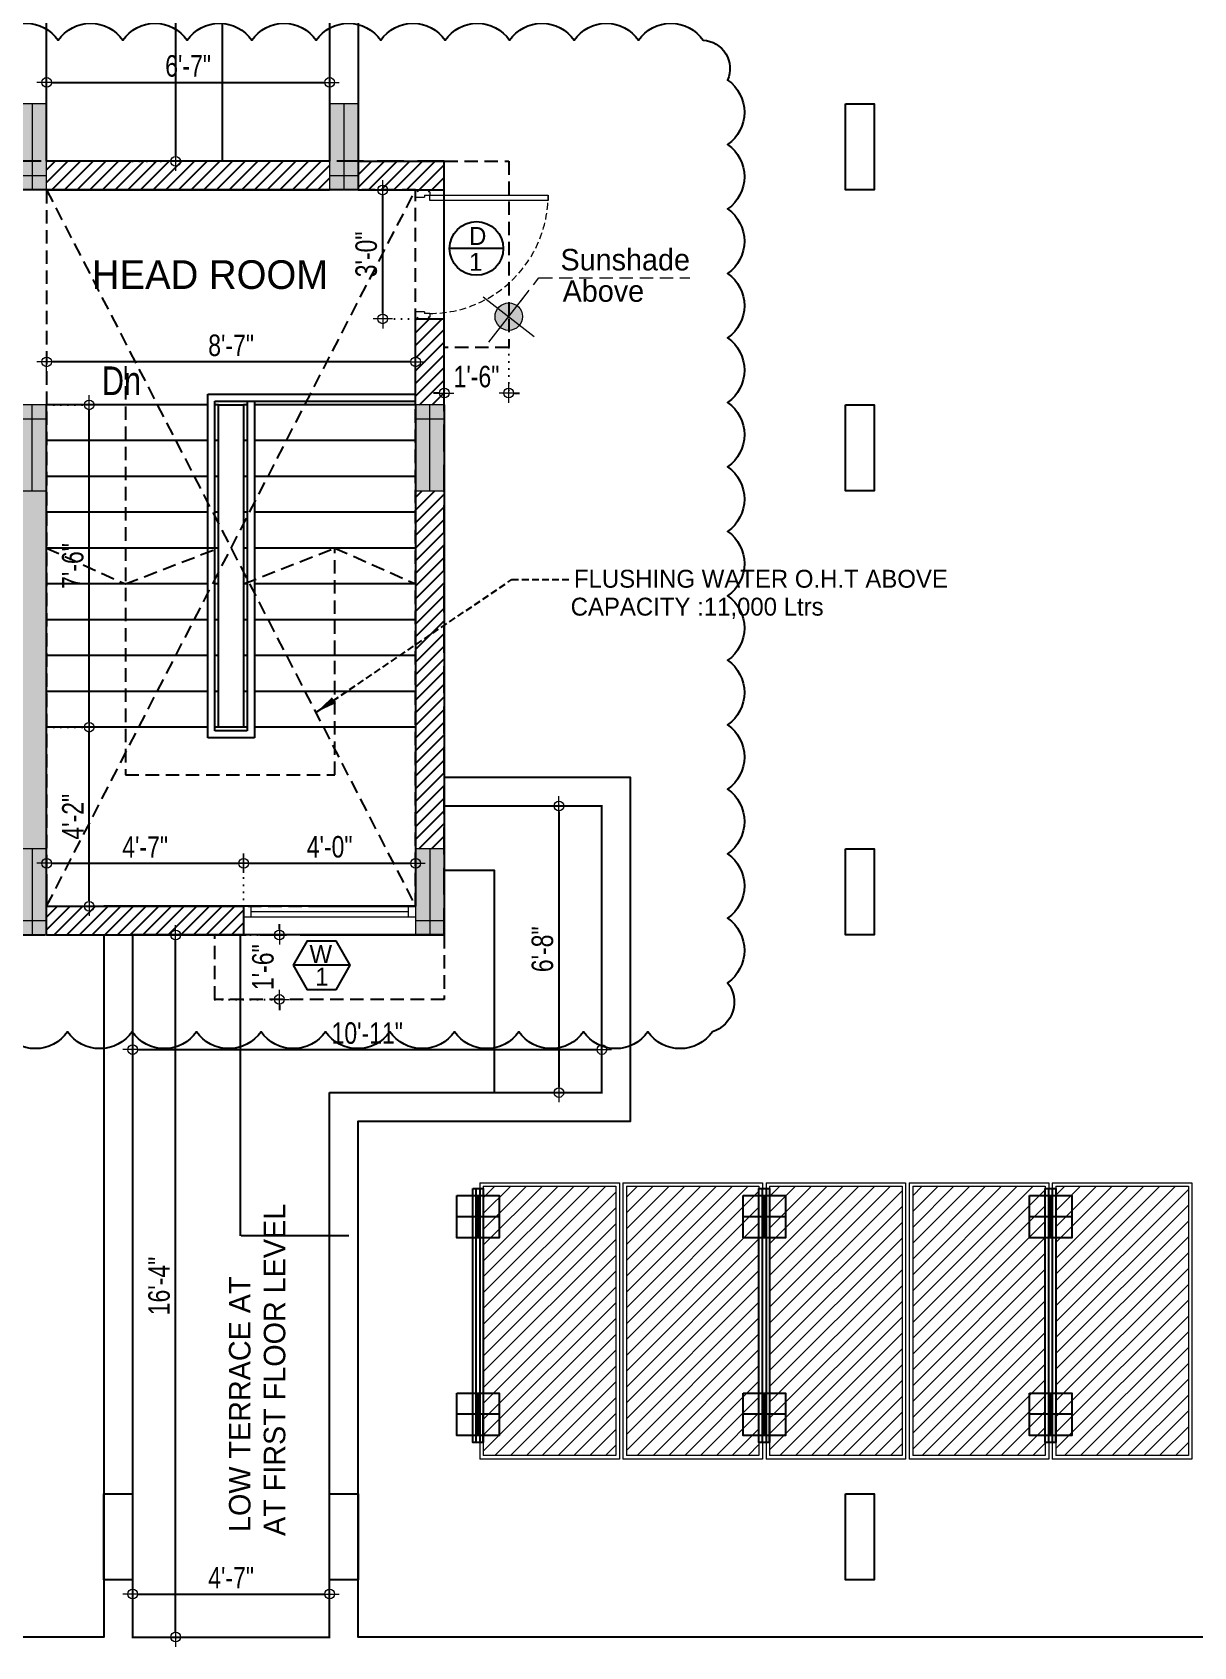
# Model space of a CAD drawing. Header units: inches. Extents: x 13 to 21264, y -72369 to -55.
# Drawn here: x 5718.6 to 6042.8, y -72096.3 to -71645.6 of the extents above; entities that cross this region are included whole.
import ezdxf

# ---------------------------------------------------------------- set-up
doc = ezdxf.new("R2010")
doc.units = ezdxf.units.IN
doc.header["$LTSCALE"] = 15
doc.header["$MEASUREMENT"] = 0
doc.header["$PDMODE"] = 34
for name, pattern in [('DASHED2', [0.375, 0.25, -0.125]), ('DOT2', [0.125, 0, -0.125]), ('HIDDEN', [0.375, 0.25, -0.125]), ('HIDDEN2', [0.1875, 0.125, -0.0625])]:
    doc.linetypes.add(name, pattern=pattern)
doc.layers.get('0').update_dxf_attribs({"linetype": 'CONTINUOUS', "lineweight": 13})
doc.layers.get('DEFPOINTS').update_dxf_attribs({"linetype": 'CONTINUOUS', "lineweight": 13})
for name, color, linetype, lineweight in [('AR-COL-TYP', 2, 'CONTINUOUS', 13), ('DOOR', 17, 'CONTINUOUS', 13), ('INNER DIM', 30, 'CONTINUOUS', 13), ('WIN', 152, 'CONTINUOUS', 13)]:
    doc.layers.add(name, color=color, linetype=linetype, lineweight=lineweight)
doc.layers.add('BOXTEXT', color=232, linetype='CONTINUOUS', true_color=0xbd005e)
doc.styles.add('My Style', font='', dxfattribs={"width": 0.8})
doc.styles.add('RD', font='', dxfattribs={"width": 0.8})
doc.styles.add('rob', font='')
doc.styles.add('RS', font='', dxfattribs={"width": 0.8})
doc.styles.get('My Style').set_extended_font_data('Century Gothic')
doc.styles.get('RD').set_extended_font_data('Century Gothic')
doc.styles.get('rob').set_extended_font_data('Century Gothic')
doc.styles.get('RS').set_extended_font_data('Century Gothic')
doc.dimstyles.new('SECTION DIM', dxfattribs={"dimscale": 0.6, "dimtxt": 9, "dimasz": 2, "dimexe": 0, "dimexo": 0, "dimgap": 1, "dimtad": 1, "dimzin": 3, "dimdsep": 46, "dimlunit": 4, "dimtxsty": 'RS', "dimblk1": 'CUT', "dimblk2": 'CUT', "dimsah": 1, "dimcen": 0, "dimclrd": 251, "dimclre": 21, "dimclrt": 4, "dimadec": 0, "dimazin": 0, "dimtfac": 1, "dimtix": 1, "dimtofl": 0, "dimtmove": 2, "dimatfit": 3, "dimfxl": 0, "dimtolj": 1, "dimtzin": 3, "dimarcsym": 0})
doc.dimstyles.new('Working Dim', dxfattribs={"dimtxt": 8, "dimasz": 1, "dimexe": 0.18, "dimexo": 0.0625, "dimgap": 2, "dimtad": 1, "dimdec": 1, "dimzin": 3, "dimdsep": 46, "dimlunit": 4, "dimtxsty": 'My Style', "dimblk": 'CUT', "dimcen": 0.09, "dimclrd": 250, "dimclre": 21, "dimclrt": 30, "dimadec": 0, "dimazin": 3, "dimtfac": 0.75, "dimtdec": 1, "dimtix": 1, "dimtofl": 0, "dimtmove": 0, "dimatfit": 3, "dimfxl": 1, "dimtolj": 1, "dimtzin": 0, "dimarcsym": 0})
doc.dimstyles.new('WORKING DIM-altura', dxfattribs={"dimscale": 0, "dimtxt": 6, "dimasz": 1.5, "dimexe": 0, "dimexo": 0, "dimgap": 2, "dimtad": 1, "dimzin": 3, "dimdsep": 46, "dimlunit": 4, "dimtxsty": 'RS', "dimblk1": 'CUT-15', "dimblk2": 'CUT-15', "dimsah": 1, "dimcen": 0, "dimclrd": 49, "dimclre": 109, "dimclrt": 41, "dimadec": 0, "dimazin": 0, "dimtfac": 0.75, "dimtix": 1, "dimtofl": 0, "dimtmove": 2, "dimatfit": 2, "dimldrblk": 'CUT-15', "dimfxl": 1, "dimtolj": 1, "dimtzin": 3, "dimlwd": -1, "dimlwe": -1, "dimarcsym": 0})
pattern_1 = [(45, (12408.4696, -1712.1522), (-1.76776695, 1.76776695), [])]

# ---------------------------------------------------------------- blocks, each defined once
blk = doc.blocks.new('*U21')
at = {"layer": 'WIN', "ltscale": 2}
for p, q in [((0, 0), (48, 0)), ((2, -5), (0, -5)), ((0, -5), (0, -8)), ((0, -8), (2, -8)), ((46, -5), (2, -5)), ((2, -8), (2, -5)), ((46, -6.5), (2, -6.5)), ((46, -8), (2, -8)), ((48, -5), (46, -5)), ((46, -5), (46, -8)), ((46, -8), (48, -8)), ((48, -8), (48, -5))]:
    blk.add_line(p, q, dxfattribs=at)
blk = doc.blocks.new('ty col')
at = {"layer": 'AR-COL-TYP'}
h = blk.add_hatch(color=250, dxfattribs=at)
h.dxf.hatch_style = 1
h.paths.add_polyline_path([(-4.02, -20), (3.98, -20), (3.98, 4), (-4.02, 4)])
at = {"layer": 'AR-COL-TYP', "color": 5}
for p, q in [((-0.02, 4, 0), (-0.02, -20, 0)), ((-4.02, -16, 0), (3.98, -16, 0))]:
    blk.add_line(p, q, dxfattribs=at)
at = {"layer": 'AR-COL-TYP', "elevation": 0}
blk.add_lwpolyline([(-4.02, -20), (3.98, -20), (3.98, 4), (-4.02, 4)], close=True, dxfattribs=at)
blk = doc.blocks.new('36-dp')
at = {"layer": 'DOOR', "color": 247}
for p, q in [((-36, 0.125), (-34, 0.125)), ((-36, 0), (-36, 0.125)), ((-36, 0), (-35.5, -0.5)), ((-34, -2.375), (-34, 0.125)), ((-2, 0.125), (-2, -2.375)), ((-2, 0.125), (0, 0.125)), ((0, 0), (-0.5, -0.5)), ((0, 0.125), (0, 0)), ((-36, -3.875), (-36, -0.5)), ((-36, -0.5), (-35.5, -0.5)), ((-36, -3.875), (-35.5, -3.375)), ((-35.5, -3.875), (-35.5, -3.375)), ((-34.5, -3.875), (-35.5, -3.875)), ((-34.5, -3.875), (-34.5, -2.375)), ((-34, -2.375), (-34.5, -2.375)), ((-1.5, -2.375), (-2, -2.375)), ((-1.5, -2.375), (-1.5, -3.875)), ((-0.5, -3.875), (-1.5, -3.875)), ((0, -0.5), (-0.5, -0.5)), ((0, -3.875), (-0.5, -3.375)), ((-0.5, -3.875), (-0.5, -3.375)), ((0, -0.5), (0, -3.875))]:
    blk.add_line(p, q, dxfattribs=at)
blk.add_lwpolyline([(-1.5, -3.875), (-1.5, -36.875), (-3, -36.875), (-3, -3.875)], close=True, dxfattribs=at)
at = {"layer": 'DOOR', "color": 247, "linetype": 'HIDDEN2'}
blk.add_arc((-1.5, -3.875), 33, 180, 270, dxfattribs=at)
blk = doc.blocks.new('CUT')
at = {"layer": 'INNER DIM', "color": 9}
blk.add_line((0, 1.8), (0, -1.8), dxfattribs=at)
at = {"layer": 'INNER DIM', "color": 8}
blk.add_line((-1.8, 0), (1.8, 0), dxfattribs=at)
at = {"layer": 'INNER DIM', "color": 9}
blk.add_circle((0, 0), 0.9, dxfattribs=at)
blk = doc.blocks.new('*D1200')
at = {"color": 21, "linetype": 'DOT2', "lineweight": -2, "transparency": 16777216}
for p, q in [((5722.62, -71839.63), (5734.5, -71839.63)), ((5722.62, -71889.63), (5734.5, -71889.63))]:
    blk.add_line(p, q, dxfattribs=at)
at = {"color": 0, "lineweight": -2, "transparency": 16777216}
blk.add_line((5734.5, -71888.13), (5734.5, -71841.13), dxfattribs=at)
at = {"layer": 'DEFPOINTS', "color": 0, "transparency": 16777216}
for p in [(5722.62, -71839.63, 0.01), (5734.5, -71839.63), (5722.62, -71889.63, 0)]:
    blk.add_point(p, dxfattribs=at)
at = {"color": 0, "lineweight": -2, "transparency": 16777216, "xscale": 1.5, "yscale": 1.5, "zscale": 1.5}
for p, rotation in [((5734.5, -71839.63), 90), ((5734.5, -71889.63), 270)]:
    blk.add_blockref('CUT', p, dxfattribs=dict(at, rotation=rotation))
at = {"color": 0, "lineweight": -2, "transparency": 16777216, "insert": (5729.93, -71864.63), "char_height": 6, "attachment_point": 5, "rotation": 90, "style": 'RS'}
blk.add_mtext('\\A1;4\'-2"', dxfattribs=at)
blk = doc.blocks.new('*D1201')
at = {"color": 21, "linetype": 'DOT2', "lineweight": -2, "transparency": 16777216}
for p, q in [((5722.62, -71749.64), (5734.5, -71749.64)), ((5722.62, -71839.63), (5734.5, -71839.63))]:
    blk.add_line(p, q, dxfattribs=at)
at = {"color": 0, "lineweight": -2, "transparency": 16777216}
blk.add_line((5734.5, -71838.13), (5734.5, -71751.14), dxfattribs=at)
at = {"layer": 'DEFPOINTS', "color": 0, "transparency": 16777216}
for p in [(5722.62, -71749.64, 0.01), (5734.5, -71749.64), (5722.62, -71839.63, 0.01)]:
    blk.add_point(p, dxfattribs=at)
at = {"color": 0, "lineweight": -2, "transparency": 16777216, "xscale": 1.5, "yscale": 1.5, "zscale": 1.5}
for p, rotation in [((5734.5, -71749.64), 90), ((5734.5, -71839.63), 270)]:
    blk.add_blockref('CUT', p, dxfattribs=dict(at, rotation=rotation))
at = {"color": 0, "lineweight": -2, "transparency": 16777216, "insert": (5729.93, -71794.63), "char_height": 6, "attachment_point": 5, "rotation": 90, "style": 'RS'}
blk.add_mtext('\\A1;7\'-6"', dxfattribs=at)
blk = doc.blocks.new('*D1202')
at = {"color": 21, "linetype": 'DOT2', "lineweight": -2, "transparency": 16777216}
for p, q in [((5722.62, -71889.63), (5722.62, -71877.63)), ((5777.62, -71889.63), (5777.62, -71877.63))]:
    blk.add_line(p, q, dxfattribs=at)
at = {"color": 0, "lineweight": -2, "transparency": 16777216}
blk.add_line((5724.12, -71877.63), (5776.12, -71877.63), dxfattribs=at)
at = {"layer": 'DEFPOINTS', "color": 0, "transparency": 16777216}
for p in [(5777.62, -71877.63), (5722.62, -71889.63, 0), (5777.62, -71889.63, 0)]:
    blk.add_point(p, dxfattribs=at)
at = {"color": 0, "lineweight": -2, "transparency": 16777216, "xscale": 1.5, "yscale": 1.5, "zscale": 1.5, "rotation": 180}
blk.add_blockref('CUT', (5722.62, -71877.63), dxfattribs=at)
at = {"color": 0, "lineweight": -2, "transparency": 16777216, "xscale": 1.5, "yscale": 1.5, "zscale": 1.5}
blk.add_blockref('CUT', (5777.62, -71877.63), dxfattribs=at)
at = {"color": 0, "lineweight": -2, "transparency": 16777216, "insert": (5750.12, -71873.06), "char_height": 6, "attachment_point": 5, "style": 'RS'}
blk.add_mtext('\\A1;4\'-7"', dxfattribs=at)
blk = doc.blocks.new('*D1203')
at = {"color": 21, "linetype": 'DOT2', "lineweight": -2, "transparency": 16777216}
for p, q in [((5777.62, -71889.63), (5777.62, -71877.63)), ((5825.62, -71889.63), (5825.62, -71877.63))]:
    blk.add_line(p, q, dxfattribs=at)
at = {"color": 0, "lineweight": -2, "transparency": 16777216}
blk.add_line((5779.12, -71877.63), (5824.12, -71877.63), dxfattribs=at)
at = {"layer": 'DEFPOINTS', "color": 0, "transparency": 16777216}
for p in [(5825.62, -71877.63), (5777.62, -71889.63, 0), (5825.62, -71889.63, 0.01)]:
    blk.add_point(p, dxfattribs=at)
at = {"color": 0, "lineweight": -2, "transparency": 16777216, "xscale": 1.5, "yscale": 1.5, "zscale": 1.5, "rotation": 180}
blk.add_blockref('CUT', (5777.62, -71877.63), dxfattribs=at)
at = {"color": 0, "lineweight": -2, "transparency": 16777216, "xscale": 1.5, "yscale": 1.5, "zscale": 1.5}
blk.add_blockref('CUT', (5825.62, -71877.63), dxfattribs=at)
at = {"color": 0, "lineweight": -2, "transparency": 16777216, "insert": (5801.62, -71873.06), "char_height": 6, "attachment_point": 5, "style": 'RS'}
blk.add_mtext('\\A1;4\'-0"', dxfattribs=at)
blk = doc.blocks.new('*D1204')
at = {"color": 21, "linetype": 'DOT2', "lineweight": -2, "transparency": 16777216}
for p, q in [((5722.61, -71681.63), (5722.61, -71659.63)), ((5801.62, -71681.63), (5801.62, -71659.63))]:
    blk.add_line(p, q, dxfattribs=at)
at = {"color": 0, "lineweight": -2, "transparency": 16777216}
blk.add_line((5724.11, -71659.63), (5800.12, -71659.63), dxfattribs=at)
at = {"layer": 'DEFPOINTS', "color": 0, "transparency": 16777216}
for p in [(5801.62, -71659.63), (5722.61, -71681.63, 0.01), (5801.62, -71681.63, 0.01)]:
    blk.add_point(p, dxfattribs=at)
at = {"color": 0, "lineweight": -2, "transparency": 16777216, "xscale": 1.5, "yscale": 1.5, "zscale": 1.5, "rotation": 180}
blk.add_blockref('CUT', (5722.61, -71659.63), dxfattribs=at)
at = {"color": 0, "lineweight": -2, "transparency": 16777216, "xscale": 1.5, "yscale": 1.5, "zscale": 1.5}
blk.add_blockref('CUT', (5801.62, -71659.63), dxfattribs=at)
at = {"color": 0, "lineweight": -2, "transparency": 16777216, "insert": (5762.11, -71655.06), "char_height": 6, "attachment_point": 5, "style": 'RS'}
blk.add_mtext('\\A1;6\'-7"', dxfattribs=at)
blk = doc.blocks.new('*D1205')
at = {"color": 21, "linetype": 'DOT2', "lineweight": -2, "transparency": 16777216}
for p, q in [((5746.61, -71345.64), (5758.61, -71345.64)), ((5746.61, -71681.64), (5758.61, -71681.64))]:
    blk.add_line(p, q, dxfattribs=at)
at = {"color": 0, "lineweight": -2, "transparency": 16777216}
blk.add_line((5758.61, -71347.14), (5758.61, -71680.14), dxfattribs=at)
at = {"layer": 'DEFPOINTS', "color": 0, "transparency": 16777216}
for p in [(5746.61, -71345.64, 0.01), (5746.61, -71681.64, 0.01), (5758.61, -71681.64)]:
    blk.add_point(p, dxfattribs=at)
at = {"color": 0, "lineweight": -2, "transparency": 16777216, "xscale": 1.5, "yscale": 1.5, "zscale": 1.5}
for p, rotation in [((5758.61, -71345.64), 90), ((5758.61, -71681.64), 270)]:
    blk.add_blockref('CUT', p, dxfattribs=dict(at, rotation=rotation))
at = {"color": 0, "lineweight": -2, "transparency": 16777216, "insert": (5754.04, -71513.64), "char_height": 6, "attachment_point": 5, "rotation": 90, "style": 'RS'}
blk.add_mtext('\\A1;28\'-0"', dxfattribs=at)
blk = doc.blocks.new('*D1206')
at = {"color": 0, "lineweight": -2, "transparency": 16777216}
blk.add_line((5824.12, -71737.64), (5724.12, -71737.64), dxfattribs=at)
at = {"layer": 'DEFPOINTS', "color": 0, "transparency": 16777216}
for p in [(5722.62, -71737.64), (5722.62, -71737.64), (5825.62, -71737.64, 0.01)]:
    blk.add_point(p, dxfattribs=at)
at = {"color": 0, "lineweight": -2, "transparency": 16777216, "xscale": 1.5, "yscale": 1.5, "zscale": 1.5, "rotation": 180}
blk.add_blockref('CUT', (5722.62, -71737.64), dxfattribs=at)
at = {"color": 0, "lineweight": -2, "transparency": 16777216, "xscale": 1.5, "yscale": 1.5, "zscale": 1.5}
blk.add_blockref('CUT', (5825.62, -71737.64), dxfattribs=at)
at = {"color": 0, "lineweight": -2, "transparency": 16777216, "insert": (5774.12, -71733.06), "char_height": 6, "attachment_point": 5, "style": 'RS'}
blk.add_mtext('\\A1;8\'-7"', dxfattribs=at)
blk = doc.blocks.new('CUT-15')
h = blk.add_hatch(color=256)
h.dxf.hatch_style = 1
edge = h.paths.add_edge_path()
edge.add_arc((0, 0), 0.638, -180, 180)
for p, q in [((0, -1.509), (0, 1.509)), ((1.509, 0), (-1.509, 0))]:
    blk.add_line(p, q)
blk.add_circle((0, 0), 0.638)
blk = doc.blocks.new('*D1266')
at = {"color": 21, "linetype": 'DOT2', "lineweight": -2, "transparency": 16777216}
for p, q in [((5825.62, -71689.64), (5816.43, -71689.64)), ((5825.62, -71725.64), (5816.43, -71725.64))]:
    blk.add_line(p, q, dxfattribs=at)
at = {"color": 0, "lineweight": -2, "transparency": 16777216}
blk.add_line((5816.43, -71724.14), (5816.43, -71691.14), dxfattribs=at)
at = {"layer": 'DEFPOINTS', "color": 0, "transparency": 16777216}
for p in [(5816.43, -71689.64), (5825.62, -71689.64, 0.01), (5825.62, -71725.64, 0.01)]:
    blk.add_point(p, dxfattribs=at)
at = {"color": 0, "lineweight": -2, "transparency": 16777216, "xscale": 1.5, "yscale": 1.5, "zscale": 1.5}
for p, rotation in [((5816.43, -71689.64), 90), ((5816.43, -71725.64), 270)]:
    blk.add_blockref('CUT', p, dxfattribs=dict(at, rotation=rotation))
at = {"color": 0, "lineweight": -2, "transparency": 16777216, "insert": (5811.86, -71707.64), "char_height": 6, "attachment_point": 5, "rotation": 90, "style": 'RS'}
blk.add_mtext('\\A1;3\'-0"', dxfattribs=at)
blk = doc.blocks.new('*D1267')
at = {"color": 0, "lineweight": -2, "transparency": 16777216}
for p, q in [((5787.59, -71896.13), (5787.59, -71894.63)), ((5787.59, -71917.13), (5787.59, -71918.63))]:
    blk.add_line(p, q, dxfattribs=at)
at = {"color": 21, "linetype": 'DOT2', "lineweight": -2, "transparency": 16777216}
for p, q in [((5769.62, -71897.63), (5787.59, -71897.63)), ((5769.62, -71915.63), (5787.59, -71915.63))]:
    blk.add_line(p, q, dxfattribs=at)
at = {"layer": 'DEFPOINTS', "color": 0, "transparency": 16777216}
for p in [(5769.62, -71897.63), (5787.59, -71897.63), (5769.62, -71915.63)]:
    blk.add_point(p, dxfattribs=at)
at = {"color": 0, "lineweight": -2, "transparency": 16777216, "xscale": 1.5, "yscale": 1.5, "zscale": 1.5}
for p, rotation in [((5787.59, -71897.63), 270), ((5787.59, -71915.63), 90)]:
    blk.add_blockref('CUT', p, dxfattribs=dict(at, rotation=rotation))
at = {"color": 0, "lineweight": -2, "transparency": 16777216, "insert": (5783.02, -71906.63), "char_height": 6, "attachment_point": 5, "rotation": 90, "style": 'RS'}
blk.add_mtext('\\A1;1\'-6"', dxfattribs=at)
blk = doc.blocks.new('*D1268')
at = {"color": 21, "linetype": 'DOT2', "lineweight": -2, "transparency": 16777216}
for p, q in [((5746.62, -71941.63), (5746.62, -71929.63)), ((5877.62, -71941.63), (5877.62, -71929.63))]:
    blk.add_line(p, q, dxfattribs=at)
at = {"color": 0, "lineweight": -2, "transparency": 16777216}
blk.add_line((5748.12, -71929.63), (5876.12, -71929.63), dxfattribs=at)
at = {"layer": 'DEFPOINTS', "color": 0, "transparency": 16777216}
for p in [(5877.62, -71929.63), (5746.62, -71941.63, 0.01), (5877.62, -71941.63, 0.01)]:
    blk.add_point(p, dxfattribs=at)
at = {"color": 0, "lineweight": -2, "transparency": 16777216, "xscale": 1.5, "yscale": 1.5, "zscale": 1.5, "rotation": 180}
blk.add_blockref('CUT', (5746.62, -71929.63), dxfattribs=at)
at = {"color": 0, "lineweight": -2, "transparency": 16777216, "xscale": 1.5, "yscale": 1.5, "zscale": 1.5}
blk.add_blockref('CUT', (5877.62, -71929.63), dxfattribs=at)
at = {"color": 0, "lineweight": -2, "transparency": 16777216, "insert": (5812.12, -71925.06), "char_height": 6, "attachment_point": 5, "style": 'RS'}
blk.add_mtext('\\A1;10\'-11"', dxfattribs=at)
blk = doc.blocks.new('*D1269')
at = {"color": 21, "linetype": 'DOT2', "lineweight": -2, "transparency": 16777216}
for p, q in [((5877.62, -71861.63), (5865.62, -71861.63)), ((5877.62, -71941.63), (5865.62, -71941.63))]:
    blk.add_line(p, q, dxfattribs=at)
at = {"color": 0, "lineweight": -2, "transparency": 16777216}
blk.add_line((5865.62, -71863.13), (5865.62, -71940.13), dxfattribs=at)
at = {"layer": 'DEFPOINTS', "color": 0, "transparency": 16777216}
for p in [(5877.62, -71861.63, 0.01), (5865.62, -71941.63), (5877.62, -71941.63, 0.01)]:
    blk.add_point(p, dxfattribs=at)
at = {"color": 0, "lineweight": -2, "transparency": 16777216, "xscale": 1.5, "yscale": 1.5, "zscale": 1.5}
for p, rotation in [((5865.62, -71861.63), 90), ((5865.62, -71941.63), 270)]:
    blk.add_blockref('CUT', p, dxfattribs=dict(at, rotation=rotation))
at = {"color": 0, "lineweight": -2, "transparency": 16777216, "insert": (5861.04, -71901.63), "char_height": 6, "attachment_point": 5, "rotation": 90, "style": 'RS'}
blk.add_mtext('\\A1;6\'-8"', dxfattribs=at)
blk = doc.blocks.new('*D1352')
at = {"color": 21, "linetype": 'DOT2', "lineweight": -2, "transparency": 16777216}
for p, q in [((5746.62, -71897.63), (5758.62, -71897.63)), ((5746.62, -72093.64), (5758.62, -72093.64))]:
    blk.add_line(p, q, dxfattribs=at)
at = {"color": 0, "lineweight": -2, "transparency": 16777216}
blk.add_line((5758.62, -72092.14), (5758.62, -71899.13), dxfattribs=at)
at = {"layer": 'DEFPOINTS', "color": 0, "transparency": 16777216}
for p in [(5746.62, -71897.63, 0.01), (5758.62, -71897.63), (5746.62, -72093.64, 0.01)]:
    blk.add_point(p, dxfattribs=at)
at = {"color": 0, "lineweight": -2, "transparency": 16777216, "xscale": 1.5, "yscale": 1.5, "zscale": 1.5}
for p, rotation in [((5758.62, -71897.63), 90), ((5758.62, -72093.64), 270)]:
    blk.add_blockref('CUT', p, dxfattribs=dict(at, rotation=rotation))
at = {"color": 0, "lineweight": -2, "transparency": 16777216, "insert": (5754.04, -71995.63), "char_height": 6, "attachment_point": 5, "rotation": 90, "style": 'RS'}
blk.add_mtext('\\A1;16\'-4"', dxfattribs=at)
blk = doc.blocks.new('*D1353')
at = {"color": 21, "linetype": 'DOT2', "lineweight": -2, "transparency": 16777216}
for p, q in [((5746.62, -72093.64), (5746.62, -72081.64)), ((5801.62, -72093.64), (5801.62, -72081.64))]:
    blk.add_line(p, q, dxfattribs=at)
at = {"color": 0, "lineweight": -2, "transparency": 16777216}
blk.add_line((5748.12, -72081.64), (5800.12, -72081.64), dxfattribs=at)
at = {"layer": 'DEFPOINTS', "color": 0, "transparency": 16777216}
for p in [(5801.62, -72081.64), (5746.62, -72093.64, 0.01), (5801.62, -72093.64, 0.01)]:
    blk.add_point(p, dxfattribs=at)
at = {"color": 0, "lineweight": -2, "transparency": 16777216, "xscale": 1.5, "yscale": 1.5, "zscale": 1.5, "rotation": 180}
blk.add_blockref('CUT', (5746.62, -72081.64), dxfattribs=at)
at = {"color": 0, "lineweight": -2, "transparency": 16777216, "xscale": 1.5, "yscale": 1.5, "zscale": 1.5}
blk.add_blockref('CUT', (5801.62, -72081.64), dxfattribs=at)
at = {"color": 0, "lineweight": -2, "transparency": 16777216, "insert": (5774.12, -72077.07), "char_height": 6, "attachment_point": 5, "style": 'RS'}
blk.add_mtext('\\A1;4\'-7"', dxfattribs=at)
blk = doc.blocks.new('*D1354')
at = {"color": 21, "linetype": 'DOT2', "lineweight": -2, "transparency": 16777216}
for p, q in [((5833.62, -71733.64), (5833.62, -71746.35)), ((5851.62, -71733.64), (5851.62, -71746.35))]:
    blk.add_line(p, q, dxfattribs=at)
at = {"color": 0, "lineweight": -2, "transparency": 16777216}
for p, q in [((5832.12, -71746.35), (5830.62, -71746.35)), ((5853.12, -71746.35), (5854.62, -71746.35))]:
    blk.add_line(p, q, dxfattribs=at)
at = {"layer": 'DEFPOINTS', "color": 0, "transparency": 16777216}
for p in [(5833.62, -71733.64, 0.01), (5851.62, -71733.64, 0.01), (5851.62, -71746.35)]:
    blk.add_point(p, dxfattribs=at)
at = {"color": 0, "lineweight": -2, "transparency": 16777216, "xscale": 1.5, "yscale": 1.5, "zscale": 1.5}
blk.add_blockref('CUT', (5833.62, -71746.35), dxfattribs=at)
at = {"color": 0, "lineweight": -2, "transparency": 16777216, "xscale": 1.5, "yscale": 1.5, "zscale": 1.5, "rotation": 180}
blk.add_blockref('CUT', (5851.62, -71746.35), dxfattribs=at)
at = {"color": 0, "lineweight": -2, "transparency": 16777216, "insert": (5842.62, -71741.78), "char_height": 6, "attachment_point": 5, "style": 'RS'}
blk.add_mtext('\\A1;1\'-6"', dxfattribs=at)
blk = doc.blocks.new('D1...')
at = {"layer": 'BOXTEXT'}
blk.add_line((7.5, 0), (-7.5, 0), dxfattribs=at)
blk.add_circle((0, 0), 7.5, dxfattribs=at)
at = {"layer": 'BOXTEXT', "style": 'rob'}
for s, p in [('D', (-2.06, 0.98)), ('1', (-2.06, -6.24))]:
    blk.add_text(s, height=5, dxfattribs=at).set_placement(p)
blk = doc.blocks.new('A$C143F6AB8')
at = {"layer": 'BOXTEXT'}
blk.add_line((15.78, 7.22), (0, 7.22), dxfattribs=at)
blk.add_lwpolyline([(0, 7.22), (3.95, 14.05), (11.84, 14.05), (15.78, 7.22), (11.84, 0.38), (3.95, 0.38)], close=True, dxfattribs=at)
at = {"layer": 'BOXTEXT', "style": 'rob'}
for s, p in [('W', (4.49, 7.89)), ('1', (6.11, 1.56))]:
    blk.add_text(s, height=5, dxfattribs=at).set_placement(p)
blk = doc.blocks.new('Waaree-325 Wp')
at = {"linetype": 'ByBlock', "true_color": 0xf8d731}
h = blk.add_hatch(dxfattribs=at)
h.set_pattern_fill('ANSI31', color=40, scale=25)
h.set_pattern_definition([(45, (-1275.805, 28322.5938), (-2.2097087, 2.2097087), [])])
h.paths.add_polyline_path([(1, 1), (37.96875, 1), (37.96875, 76.171875), (1, 76.171875)])
at = {"color": 40, "linetype": 'ByBlock', "true_color": 0xf8d731}
for p, q in [((0, 77.171875), (0, 0)), ((0, 77.171875), (38.96875, 77.171875)), ((38.96875, 77.171875), (38.96875, 0)), ((1, 76.171875), (1, 1)), ((1, 76.171875), (37.96875, 76.171875)), ((37.96875, 76.171875), (37.96875, 1)), ((38.96875, 0), (0, 0)), ((37.96875, 1), (1, 1))]:
    blk.add_line(p, q, dxfattribs=at)

msp = doc.modelspace()

# ---------------------------------------------------------------- hatches: boundary and pattern name
at = {"lineweight": -2, "ltscale": 3}
h = msp.add_hatch(dxfattribs=at)
h.set_pattern_fill('ANSI31', color=0, scale=20)
h.set_pattern_definition(pattern_1)
h.paths.add_polyline_path([(5801.617, -71681.636), (5722.614, -71681.636), (5722.614, -71689.634), (5722.614, -71689.636), (5801.617, -71689.636)])
h.paths.add_polyline_path([(5833.616, -71681.636), (5809.619, -71681.636), (5809.619, -71689.636), (5833.616, -71689.636)])
h = msp.add_hatch(dxfattribs=at)
h.set_pattern_fill('ANSI31', color=0, scale=20)
h.set_pattern_definition(pattern_1)
h.paths.add_polyline_path([(5833.618, -71725.636), (5825.616, -71725.636), (5825.616, -71749.634), (5833.618, -71749.634)])
at = {"lineweight": -2, "ltscale": 0.5}
h = msp.add_hatch(dxfattribs=at)
h.set_pattern_fill('AR-CONC', color=0, scale=0.3)
h.set_pattern_definition([(50, (14754.0964, -23624.0582), (2.15178055, -0.188256405), [0.225, -2.475]), (355, (14754.0964, -23624.0582), (-0.416254, 2.2565764), [0.18, -1.98]), (100.4514445, (14754.2757, -23624.074), (1.73552654, 2.06831997), [0.19122058, -2.10342634]), (46.1842, (14754.0964, -23623.4582), (3.20172399, -0.49655784), [0.3375, -3.7125]), (96.6356355, (14754.3632, -23623.4996), (2.80398584, 2.9223558), [0.28683103, -3.15514128]), (351.184164, (14754.0964, -23623.4582), (2.80398584, 2.9223558), [0.27, -2.97]), (21, (14754.3964, -23623.6082), (1.790721156, -1.20785667), [0.225, -2.475]), (326, (14754.3964, -23623.6082), (0.729946, 2.17545014), [0.18, -1.98]), (71.4514447, (14754.5456, -23623.7089), (2.52066713, 0.96759346), [0.19122057, -2.10342634]), (37.5, (14754.0964, -23624.0582), (0.036479566, 0.998681561), [0, -1.956, 0, -2.01, 0, -1.9875]), (7.5, (14754.0964, -23624.0582), (0.789208612, 1.183235136), [0, -1.146, 0, -1.911, 0, -0.7575]), (327.5, (14753.4274, -23624.0582), (1.601467309, -0.067664615), [0, -0.75, 0, -2.34, 0, -3.105]), (317.5, (14753.1274, -23624.0582), (1.74955851, 0.300314947), [0, -0.975, 0, -1.554, 0, -2.205])])
h.paths.add_polyline_path([(5714.616, -71769.634), (5722.616, -71769.634), (5722.616, -71881.634), (5610.616, -71881.634), (5610.616, -71769.633), (5618.616, -71769.633), (5618.616, -71873.634), (5714.616, -71873.634)])
at = {"lineweight": -2, "ltscale": 3}
h = msp.add_hatch(dxfattribs=at)
h.set_pattern_fill('ANSI31', color=0, scale=20)
h.set_pattern_definition(pattern_1)
h.paths.add_polyline_path([(5825.616, -71873.634), (5833.616, -71873.634), (5833.616, -71773.634), (5825.616, -71773.634)])
h.paths.add_polyline_path([(5722.616, -71897.634), (5777.616, -71897.634), (5777.616, -71889.634), (5722.616, -71889.634)])

# ---------------------------------------------------------------- linework, layer by layer
at = {"color": 0, "lineweight": -2}
for p, q in [((5771.62, -71565.636, -0.013), (5771.622, -71681.638, -0.013)), ((5825.617, -71725.636, -0.009), (5833.616, -71725.636, -0.009)), ((5767.616, -71842.634, -0.042), (5767.616, -71746.634, -0.042)), ((5767.616, -71746.634, -0.044), (5825.616, -71746.634, 0.015)), ((5767.616, -71749.642, -0.036), (5722.616, -71749.635, -0.014)), ((5722.616, -71769.634, -0.014), (5722.616, -71749.642, -0.013)), ((5769.616, -71840.634, -0.042), (5769.616, -71748.634, -0.042)), ((5769.616, -71748.634, -0.044), (5825.616, -71748.634, 0.028)), ((5770.616, -71749.642, -0.038), (5769.616, -71749.642, -0.037)), ((5770.616, -71839.634, -0.042), (5770.616, -71749.642, -0.038)), ((5770.616, -71839.634, -0.017), (5770.616, -71749.642, -0.017)), ((5770.616, -71749.642, -0.017), (5777.616, -71749.642, -0.017)), ((5778.616, -71749.642, -0.027), (5777.616, -71749.642, -0.027)), ((5777.616, -71749.642, -0.027), (5777.616, -71839.634, -0.032)), ((5777.616, -71749.642, -0.017), (5777.616, -71839.634, -0.017)), ((5778.616, -71748.634, -0.032), (5778.616, -71840.634, -0.032)), ((5825.614, -71749.642, -0.011), (5780.614, -71749.642, -0.027)), ((5780.616, -71748.634, -0.03), (5780.616, -71842.634, -0.032)), ((5825.616, -71749.634, -0.017), (5825.616, -71889.634, -0.017)), ((5833.616, -71749.635, -0.017), (5833.616, -71853.635, -0.017)), ((5767.616, -71759.634, -0.042), (5722.616, -71759.634, -0.014)), ((5770.616, -71759.634, -0.042), (5769.616, -71759.634, -0.042)), ((5778.616, -71759.634, -0.032), (5777.616, -71759.634, -0.032)), ((5825.616, -71759.634, -0.017), (5780.616, -71759.634, -0.032)), ((5722.616, -71897.634, -0.02), (5722.616, -71769.633, -0.013)), ((5767.616, -71769.634, -0.042), (5722.616, -71769.634, -0.014)), ((5770.616, -71769.634, -0.042), (5769.616, -71769.634, -0.042)), ((5778.616, -71769.634, -0.032), (5777.616, -71769.634, -0.032)), ((5825.616, -71769.634, -0.017), (5780.616, -71769.634, -0.032)), ((5825.616, -71773.634, -0.009), (5825.616, -71861.635, -0.025)), ((5833.616, -71773.634, -0.009), (5833.616, -71873.634, -0.009)), ((5767.616, -71779.634, -0.042), (5722.616, -71779.634, -0.014)), ((5770.616, -71779.634, -0.042), (5769.616, -71779.634, -0.042)), ((5778.616, -71779.634, -0.032), (5777.616, -71779.634, -0.032)), ((5825.616, -71779.634, -0.017), (5780.616, -71779.634, -0.032)), ((5770.616, -71789.634, -0.042), (5722.616, -71789.634, -0.015)), ((5778.616, -71789.634, -0.032), (5777.616, -71789.634, -0.032)), ((5825.616, -71789.634, -0.017), (5780.616, -71789.634, -0.032)), ((5767.616, -71799.634, -0.042), (5722.616, -71799.634, -0.014)), ((5770.616, -71799.634, -0.042), (5769.616, -71799.634, -0.042)), ((5778.616, -71799.634, -0.032), (5777.616, -71799.634, -0.032)), ((5825.616, -71799.634, -0.017), (5780.616, -71799.634, -0.032)), ((5767.616, -71809.634, -0.042), (5722.616, -71809.634, -0.014)), ((5770.616, -71809.634, -0.042), (5769.616, -71809.634, -0.042)), ((5778.616, -71809.634, -0.032), (5777.616, -71809.634, -0.032)), ((5825.616, -71809.634, -0.017), (5780.616, -71809.634, -0.032)), ((5767.616, -71819.634, -0.042), (5722.616, -71819.634, -0.014)), ((5770.616, -71819.634, -0.042), (5769.616, -71819.634, -0.042)), ((5778.616, -71819.634, -0.032), (5777.616, -71819.634, -0.032)), ((5825.616, -71819.634, -0.017), (5780.616, -71819.634, -0.032)), ((5767.616, -71829.634, -0.042), (5722.616, -71829.634, -0.014)), ((5770.616, -71829.634, -0.042), (5769.616, -71829.634, -0.042)), ((5778.616, -71829.634, -0.032), (5777.616, -71829.634, -0.032)), ((5825.616, -71829.634, -0.017), (5780.616, -71829.634, -0.032)), ((5767.616, -71839.634, -0.042), (5722.616, -71839.634, -0.014)), ((5770.616, -71839.634, -0.042), (5769.616, -71839.634, -0.042)), ((5778.616, -71840.634, -0.032), (5769.616, -71840.634, -0.042)), ((5777.616, -71839.634, -0.017), (5770.616, -71839.634, -0.017)), ((5825.616, -71839.634, -0.017), (5780.616, -71839.634, -0.033)), ((5780.616, -71842.634, -0.032), (5767.616, -71842.634, -0.042)), ((5833.616, -71861.635, -0.017), (5833.616, -71897.634, -0.017)), ((5722.614, -71880.636, -0.025), (5722.614, -71889.636, -0.025)), ((5722.614, -71889.636, -0.024), (5746.613, -71889.636, -0.019)), ((5722.616, -71889.634, -0.02), (5777.616, -71889.634, -0.014)), ((5777.616, -71889.634, -0.022), (5777.616, -71897.634, -0.022)), ((5798.116, -71889.634, -0.009), (5825.616, -71889.634, -0.017)), ((5722.616, -71897.634, -0.02), (5777.616, -71897.634, -0.014)), ((5798.116, -71897.634, -0.009), (5833.616, -71897.634, -0.016)), ((5842.544, -72039.305, 0), (5842.544, -71968.439, 0)), ((5842.544, -71968.439, 0), (5843.036, -71968.439, 0)), ((5843.036, -71970.408, 0), (5843.036, -71982.219, 0)), ((5843.528, -71968.439, 0), (5843.528, -72039.305, 0)), ((5844.512, -71968.439, 0), (5844.512, -71976.313, 0)), ((5922.466, -72039.305, 0), (5922.466, -71968.439, 0)), ((5922.466, -71968.439, 0), (5922.958, -71968.439, 0)), ((5922.466, -72039.305, 0), (5922.466, -71968.439, 0)), ((5922.466, -71968.439, 0), (5922.958, -71968.439, 0)), ((5922.958, -71970.408, 0), (5922.958, -71982.219, 0)), ((5922.958, -71970.408, 0), (5922.958, -71982.219, 0)), ((5923.45, -71968.439, 0), (5923.45, -72039.305, 0)), ((5923.45, -71968.439, 0), (5923.45, -72039.305, 0)), ((5924.434, -71968.439, 0), (5924.434, -71976.313, 0)), ((5924.434, -71968.439, 0), (5924.434, -71976.313, 0)), ((6002.387, -72039.305, 0), (6002.387, -71968.439, 0)), ((6002.387, -71968.439, 0), (6002.879, -71968.439, 0)), ((6002.387, -72039.305, 0), (6002.387, -71968.439, 0)), ((6002.387, -71968.439, 0), (6002.879, -71968.439, 0)), ((6002.879, -71970.408, 0), (6002.879, -71982.219, 0)), ((6002.879, -71970.408, 0), (6002.879, -71982.219, 0)), ((6003.371, -71968.439, 0), (6003.371, -72039.305, 0)), ((6003.371, -71968.439, 0), (6003.371, -72039.305, 0)), ((6004.355, -71968.439, 0), (6004.355, -71976.313, 0)), ((6004.355, -71968.439, 0), (6004.355, -71976.313, 0)), ((5848.942, -71976.313, 0), (5837.131, -71976.313, 0)), ((5844.512, -71976.313, 0), (5841.56, -71976.313, 0)), ((5928.863, -71976.313, 0), (5917.052, -71976.313, 0)), ((5928.863, -71976.313, 0), (5917.052, -71976.313, 0)), ((5924.434, -71976.313, 0), (5921.482, -71976.313, 0)), ((5924.434, -71976.313, 0), (5921.482, -71976.313, 0)), ((6008.785, -71976.313, 0), (5996.974, -71976.313, 0)), ((6008.785, -71976.313, 0), (5996.974, -71976.313, 0)), ((6004.355, -71976.313, 0), (6001.403, -71976.313, 0)), ((6004.355, -71976.313, 0), (6001.403, -71976.313, 0)), ((5843.036, -72025.526, 0), (5843.036, -72037.337, 0)), ((5922.958, -72025.526, 0), (5922.958, -72037.337, 0)), ((5922.958, -72025.526, 0), (5922.958, -72037.337, 0)), ((6002.879, -72025.526, 0), (6002.879, -72037.337, 0)), ((6002.879, -72025.526, 0), (6002.879, -72037.337, 0)), ((5848.942, -72031.431, 0), (5837.131, -72031.431, 0)), ((5844.512, -72031.431, 0), (5841.56, -72031.431, 0)), ((5844.512, -72039.305, 0), (5844.512, -72031.431, 0)), ((5928.863, -72031.431, 0), (5917.052, -72031.431, 0)), ((5928.863, -72031.431, 0), (5917.052, -72031.431, 0)), ((5924.434, -72031.431, 0), (5921.482, -72031.431, 0)), ((5924.434, -72031.431, 0), (5921.482, -72031.431, 0)), ((5924.434, -72039.305, 0), (5924.434, -72031.431, 0)), ((5924.434, -72039.305, 0), (5924.434, -72031.431, 0)), ((6008.785, -72031.431, 0), (5996.974, -72031.431, 0)), ((6008.785, -72031.431, 0), (5996.974, -72031.431, 0)), ((6004.355, -72031.431, 0), (6001.403, -72031.431, 0)), ((6004.355, -72031.431, 0), (6001.403, -72031.431, 0)), ((6004.355, -72039.305, 0), (6004.355, -72031.431, 0)), ((6004.355, -72039.305, 0), (6004.355, -72031.431, 0))]:
    msp.add_line(p, q, dxfattribs=at)
at = {"color": 0, "linetype": 'HIDDEN', "lineweight": -2}
msp.add_line((5778.616, -71839.634, -0.032), (5769.616, -71839.634, -0.042), dxfattribs=at)
at = {"color": 0, "lineweight": -2, "ltscale": 3}
for p, q in [((5877.617, -71861.635, -0.009), (5833.617, -71861.635, -0.009)), ((5833.617, -71861.635, -0.009), (5833.617, -71897.634, -0.009)), ((5877.617, -71941.635, -0.009), (5877.617, -71861.635, -0.009)), ((5833.617, -71897.634, -0.009), (5746.617, -71897.633, -0.009)), ((5746.617, -71897.633, -0.009), (5746.617, -72093.636, -0.009)), ((5776.613, -71897.635, -0.033), (5776.613, -71981.635, -0.017)), ((5801.617, -72093.636, -0.009), (5801.617, -71941.635, -0.009)), ((5801.617, -71941.635, -0.009), (5877.617, -71941.635, -0.009)), ((5806.97, -71981.635, -0.019), (5776.97, -71981.635, -0.019))]:
    msp.add_line(p, q, dxfattribs=at)
for points, elevation in [([(7014.617, -71345.638), (6950.617, -71345.634), (5809.617, -71345.634), (5809.617, -71489.635), (5809.617, -71689.636), (5714.614, -71689.636), (5714.614, -71489.635), (5738.615, -71489.635), (5738.615, -71345.635), (4942.618, -71345.635), (4942.618, -71689.632), (4847.617, -71689.632), (4847.617, -71489.648), (4871.617, -71489.648), (4871.617, -71345.632), (4809.705, -71345.632)], -0.017), ([(5801.617, -71345.634), (5801.617, -71489.635), (5801.617, -71681.636), (5722.614, -71681.636), (5722.614, -71497.635), (5746.615, -71497.635), (5746.615, -71345.635), (5801.617, -71345.634)], -0.017), ([(5833.618, -71725.636), (5833.616, -71689.634)], -0.009), ([(5738.617, -71897.634), (5738.617, -72093.636), (4942.618, -72093.636), (4942.618, -71949.635), (5018.617, -71949.635), (5018.617, -71853.635), (4962.617, -71853.635), (4962.617, -71749.632), (4879.618, -71749.632), (4879.618, -72093.636), (4809.705, -72093.636)], -0.009), ([(5738.617, -71897.634), (5738.617, -72093.636), (4942.618, -72093.636), (4942.618, -71949.635), (5018.617, -71949.635), (5018.617, -71853.635), (4962.617, -71853.635), (4962.617, -71749.632), (4879.618, -71749.632), (4879.618, -72093.636), (4809.705, -72093.636)], -0.009), ([(5825.617, -71853.635), (5825.617, -71889.634), (5738.617, -71889.633), (5738.617, -71889.636)], -0.009), ([(7014.615, -71897.635), (7014.617, -72093.636), (6946.616, -72093.636), (5809.617, -72093.636), (5809.617, -71949.635), (5885.617, -71949.635), (5885.617, -71853.635), (5833.616, -71853.635), (5833.616, -71853.635), (5833.616, -71853.635), (5833.616, -71853.635)], -0.009), ([(5847.613, -71941.636), (5847.613, -71879.635), (5833.617, -71879.634)], -0.011), ([(5746.617, -72093.636), (5801.617, -72093.636)], -0.009)]:
    msp.add_lwpolyline(points, dxfattribs=dict(at, elevation=elevation))
at = {"color": 0, "lineweight": -2, "ltscale": 3, "elevation": -0.022}
msp.add_lwpolyline([(5707.873, -71647.817, -0.5205671), (5725.873, -71647.817, -0.5205671), (5743.873, -71647.817, -0.5205671), (5761.873, -71647.817, -0.5205671), (5779.873, -71647.817, -0.5205671), (5797.873, -71647.817, -0.5205671), (5815.873, -71647.817, -0.5205671), (5833.873, -71647.817, -0.5205671), (5851.873, -71647.817, -0.5205671), (5869.873, -71647.817, -0.5205671), (5887.873, -71647.817, -0.5205671), (5905.873, -71647.817, -0.5205671), (5912.73, -71658.959, -0.5205671), (5912.73, -71676.959, -0.5205671), (5912.73, -71694.959, -0.5205671), (5912.73, -71712.959, -0.5205671), (5912.73, -71730.959, -0.5205671), (5912.73, -71748.959, -0.5205671), (5912.73, -71766.959, -0.5205671), (5912.73, -71784.959, -0.5205671), (5912.73, -71802.959, -0.5205671), (5912.73, -71820.959, -0.5205671), (5912.73, -71838.959, -0.5205671), (5912.73, -71856.959, -0.5205671), (5912.73, -71874.959, -0.5205671), (5912.73, -71892.959, -0.5205671), (5912.73, -71910.959, -0.5205671), (5908.462, -71924.691, -0.5205671), (5890.462, -71924.691, -0.5205671), (5872.462, -71924.691, -0.5205671), (5854.462, -71924.691, -0.5205671), (5836.462, -71924.691, -0.5205671), (5818.462, -71924.691, -0.5205671), (5800.462, -71924.691, -0.5205671), (5782.462, -71924.691, -0.5205671), (5764.462, -71924.691, -0.5205671), (5746.462, -71924.691, -0.5205671), (5728.462, -71924.691, -0.5205671), (5710.462, -71924.691, -0.5205671)], format="xyb", dxfattribs=at)
at = {"color": 0, "lineweight": -2, "ltscale": 3, "elevation": -0.009}
for points in [[(5945.616, -71665.634), (5953.616, -71665.634), (5953.616, -71689.634), (5945.616, -71689.634)], [(5945.616, -71749.634), (5953.616, -71749.634), (5953.616, -71773.634), (5945.616, -71773.634)], [(5945.616, -71873.635), (5953.616, -71873.635), (5953.616, -71897.635), (5945.616, -71897.635)], [(5738.617, -72053.635), (5746.617, -72053.635), (5746.617, -72077.635), (5738.617, -72077.635)], [(5801.616, -72053.635), (5809.616, -72053.635), (5809.616, -72077.635), (5801.616, -72077.635)], [(5945.616, -72053.635), (5953.616, -72053.635), (5953.616, -72077.635), (5945.616, -72077.635)]]:
    msp.add_lwpolyline(points, close=True, dxfattribs=at)
at = {"color": 0, "linetype": 'HIDDEN', "lineweight": -2, "ltscale": 2, "elevation": -0.022}
msp.add_lwpolyline([(5714.616, -71897.634), (5833.617, -71897.634), (5833.617, -71681.638), (5714.616, -71681.638)], close=True, dxfattribs=at)
at = {"color": 0, "lineweight": -2}
for points, elevation in [([(5801.617, -71681.636), (5722.614, -71681.636)], -0.017), ([(5809.619, -71681.636), (5833.616, -71681.636)], -0.017), ([(5833.616, -71689.636), (5833.616, -71681.636)], -0.009), ([(5722.614, -71689.636), (5801.617, -71689.636)], -0.013), ([(5809.619, -71689.636), (5833.616, -71689.636)], -0.017), ([(5825.616, -71749.634), (5825.616, -71725.636)], -0.009), ([(5833.616, -71749.634), (5833.616, -71725.636)], -0.009)]:
    msp.add_lwpolyline(points, dxfattribs=dict(at, elevation=elevation))
at = {"color": 0, "linetype": 'HIDDEN', "lineweight": -2}
for points, elevation in [([(5833.616, -71681.636), (5851.616, -71681.636), (5851.616, -71725.635), (5851.616, -71733.635), (5833.617, -71733.635)], -0.017), ([(5722.614, -71689.636), (5825.617, -71889.636)], -0.011), ([(5722.616, -71889.634), (5825.617, -71689.638)], -0.022), ([(5744.616, -71738.819), (5744.616, -71852.968), (5803.116, -71852.968), (5803.116, -71789.634)], -0.017), ([(5722.616, -71789.634), (5744.616, -71799.634), (5770.616, -71789.634)], -0.017), ([(5777.616, -71799.634), (5803.116, -71789.634), (5825.616, -71799.634)], -0.032), ([(5833.617, -71897.634), (5833.617, -71915.634), (5777.616, -71915.634), (5769.616, -71915.634), (5769.616, -71897.634)], -0.022)]:
    msp.add_lwpolyline(points, dxfattribs=dict(at, elevation=elevation))
at = {"color": 0, "linetype": 'HIDDEN', "lineweight": -2, "elevation": -0.017}
msp.add_lwpolyline([(5722.616, -71889.636), (5825.617, -71889.636), (5825.617, -71689.64), (5722.614, -71689.636)], close=True, dxfattribs=at)
at = {"color": 0, "lineweight": -2, "elevation": 0}
for points in [[(5837.131, -71970.408), (5848.942, -71970.408), (5848.942, -71982.219), (5837.131, -71982.219)], [(5841.56, -71968.439), (5844.512, -71968.439), (5844.512, -72039.305), (5841.56, -72039.305)], [(5917.052, -71970.408), (5928.863, -71970.408), (5928.863, -71982.219), (5917.052, -71982.219)], [(5917.052, -71970.408), (5928.863, -71970.408), (5928.863, -71982.219), (5917.052, -71982.219)], [(5921.482, -71968.439), (5924.434, -71968.439), (5924.434, -72039.305), (5921.482, -72039.305)], [(5921.482, -71968.439), (5924.434, -71968.439), (5924.434, -72039.305), (5921.482, -72039.305)], [(5996.974, -71970.408), (6008.785, -71970.408), (6008.785, -71982.219), (5996.974, -71982.219)], [(5996.974, -71970.408), (6008.785, -71970.408), (6008.785, -71982.219), (5996.974, -71982.219)], [(6001.403, -71968.439), (6004.355, -71968.439), (6004.355, -72039.305), (6001.403, -72039.305)], [(6001.403, -71968.439), (6004.355, -71968.439), (6004.355, -72039.305), (6001.403, -72039.305)], [(5837.131, -72025.526), (5848.942, -72025.526), (5848.942, -72037.337), (5837.131, -72037.337)], [(5917.052, -72025.526), (5928.863, -72025.526), (5928.863, -72037.337), (5917.052, -72037.337)], [(5917.052, -72025.526), (5928.863, -72025.526), (5928.863, -72037.337), (5917.052, -72037.337)], [(5996.974, -72025.526), (6008.785, -72025.526), (6008.785, -72037.337), (5996.974, -72037.337)], [(5996.974, -72025.526), (6008.785, -72025.526), (6008.785, -72037.337), (5996.974, -72037.337)]]:
    msp.add_lwpolyline(points, close=True, dxfattribs=at)

# ---------------------------------------------------------------- block references
at = {"color": 0, "linetype": 'ByBlock', "lineweight": -2}
for name, p in [('ty col', (5718.637, -71669.629, -0.013)), ('ty col', (5805.64, -71669.631, -0.017)), ('D1...', (5842.609, -71705.977, -0.022)), ('ty col', (5718.639, -71877.629, -0.013)), ('ty col', (5829.639, -71877.629, -0.009)), ('A$C143F6AB8', (5791.507, -71913.323, -0.022)), ('Waaree-325 Wp', (5843.528, -72043.962, 0)), ('Waaree-325 Wp', (5883.497, -72043.962, 0)), ('Waaree-325 Wp', (5923.45, -72043.962, 0)), ('Waaree-325 Wp', (5963.418, -72043.962, 0)), ('Waaree-325 Wp', (6003.371, -72043.962, 0))]:
    msp.add_blockref(name, p, dxfattribs=at)
at = {"color": 0, "linetype": 'ByBlock', "lineweight": -2, "xscale": 0.999952203062144, "yscale": 0.999952203062144, "zscale": 0.999952203062144, "rotation": 90.00006467594771}
msp.add_blockref('36-dp', (5825.742, -71689.638, -0.009), dxfattribs=at)
at = {"color": 0, "linetype": 'ByBlock', "lineweight": -2, "rotation": 180.0000000333466}
for p in [(5718.593, -71769.64, -0.013), (5829.593, -71769.639, -0.009)]:
    msp.add_blockref('ty col', p, dxfattribs=at)
at = {"color": 0, "linetype": 'ByBlock', "lineweight": -2, "xscale": -1, "rotation": 180.0000019407474}
msp.add_blockref('*U21', (5777.616, -71897.634, -0.022), dxfattribs=at)

# ---------------------------------------------------------------- texts
at = {"color": 0, "lineweight": -2, "style": 'rob'}
for s, p in [('Sunshade', (5866.066, -71712.112, -0.041)), ('Above', (5866.669, -71720.871, -0.041))]:
    msp.add_text(s, height=6, dxfattribs=at).set_placement(p)
for s, height, rotation, p in [('HEAD ROOM', 8, 359.9999, (5735.239, -71717.28, -0.031)), ('AT FIRST FLOOR LEVEL', 6, 90, (5789.24, -72065.422, -0.009)), ('LOW TERRACE AT ', 6, 90, (5779.528, -72064.308, -0.009))]:
    msp.add_text(s, height=height, rotation=rotation, dxfattribs=at).set_placement(p)
at = {"color": 0, "lineweight": -2, "style": 'RD', "width": 0.8}
msp.add_text('Dn', height=8.0003, dxfattribs=at).set_placement((5738.039, -71746.922, -0.015))
at = {"color": 0, "lineweight": -2, "ltscale": 3, "style": 'rob'}
for s, p in [('FLUSHING WATER O.H.T ABOVE', (5869.823, -71800.695, -5027975.24)), ('CAPACITY :11,000 Ltrs', (5868.905, -71808.482, -0.03))]:
    msp.add_text(s, height=5, dxfattribs=at).set_placement(p)

# ---------------------------------------------------------------- dimensions: what is measured, and where the dimension line sits
at = {"color": 0, "lineweight": -2}
for base, p1, p2, picture, middle in [((5758.614, -71681.636, -0.009), (5746.614, -71345.635, -0.004), (5746.614, -71681.636, -0.004), '*D1205', (5754.043, -71513.636, -0.009)), ((5816.432, -71689.636, -0.009), (5825.616, -71725.636, 0.004), (5825.616, -71689.636, -0.004), '*D1266', (5811.861, -71707.636, -0.009)), ((5734.498, -71749.635, -0.009), (5722.616, -71839.634, -0.001), (5722.616, -71749.635, 0.001), '*D1201', (5729.927, -71794.635, -0.009)), ((5734.498, -71839.634, -0.009), (5722.616, -71889.634, -0.007), (5722.616, -71839.634, -0.001), '*D1200', (5729.927, -71864.634, -0.009)), ((5865.616, -71941.635, -0.009), (5877.616, -71861.635, 0.004), (5877.616, -71941.635, 0.004), '*D1269', (5861.045, -71901.635, -0.009)), ((5758.616, -71897.633, -0.009), (5746.616, -72093.636, 0.004), (5746.619, -71897.633, 0.004), '*D1352', (5754.045, -71995.635, -0.009)), ((5787.594, -71897.634, -0.009), (5769.616, -71915.634, -0.009), (5769.616, -71897.634, -0.009), '*D1267', (5783.023, -71906.634, -0.009))]:
    dim = msp.add_linear_dim(base=base, p1=p1, p2=p2, angle=90, dimstyle='SECTION DIM', override={"dimscale": 1, "dimtxt": 6, "dimasz": 1.5, "dimclrd": 0, "dimclrt": 0, "dimfxl": 2}, dxfattribs=at)
    dim.commit()
    dim.dimension.update_dxf_attribs({"geometry": picture, "text_midpoint": middle})
for base, p1, p2, picture, middle in [((5801.616, -71659.633, -0.009), (5722.613, -71681.634, 0.004), (5801.616, -71681.634, 0.004), '*D1204', (5762.115, -71655.062, -0.009)), ((5722.616, -71737.635, -0.009), (5825.616, -71737.635, 0.004), (5722.616, -71737.635, -0.009), '*D1206', (5774.116, -71733.064, -0.009)), ((5851.616, -71746.348, -0.009), (5833.616, -71733.635, -0.004), (5851.616, -71733.635, -0.004), '*D1354', (5842.616, -71741.777, -0.009)), ((5777.616, -71877.63, -0.009), (5722.616, -71889.634, -0.007), (5777.616, -71889.634, -0.009), '*D1202', (5750.116, -71873.059, -0.009)), ((5825.616, -71877.63, -0.009), (5777.616, -71889.634, -0.009), (5825.616, -71889.634, -0.004), '*D1203', (5801.616, -71873.059, -0.009)), ((5877.616, -71929.635, -0.009), (5746.616, -71941.635, 0.004), (5877.616, -71941.635, 0.004), '*D1268', (5812.116, -71925.063, -0.009)), ((5801.616, -72081.636, -0.009), (5746.616, -72093.636, 0.004), (5801.616, -72093.636, 0.004), '*D1353', (5774.116, -72077.065, -0.009))]:
    dim = msp.add_linear_dim(base=base, p1=p1, p2=p2, dimstyle='SECTION DIM', override={"dimscale": 1, "dimtxt": 6, "dimasz": 1.5, "dimclrd": 0, "dimclrt": 0, "dimfxl": 2}, dxfattribs=at)
    dim.commit()
    dim.dimension.update_dxf_attribs({"geometry": picture, "text_midpoint": middle})

# ---------------------------------------------------------------- leaders
at = {"color": 0, "linetype": 'HIDDEN', "lineweight": -2}
msp.add_leader([(5851.616, -71725.015, -0.017), (5860.047, -71714.164, -0.017), (5902.161, -71714.164, -0.017)], dimstyle='WORKING DIM-altura', override={"dimscale": 1, "dimasz": 6, "dimtad": 0, "dimfxl": 0, "dimfxlon": 1, "dimarcsym": 2}, dxfattribs=at)
at = {"color": 0, "linetype": 'DASHED2', "lineweight": -2, "ltscale": 0.5}
msp.add_leader([(5797.858, -71835.472, -0.011), (5852.505, -71798.374, -0.011), (5869.101, -71798.374, -0.011)], dimstyle='Working Dim', override={"dimasz": 6, "dimtad": 0, "dimclrd": 8}, dxfattribs=at)

doc.saveas('drawing.dxf')
